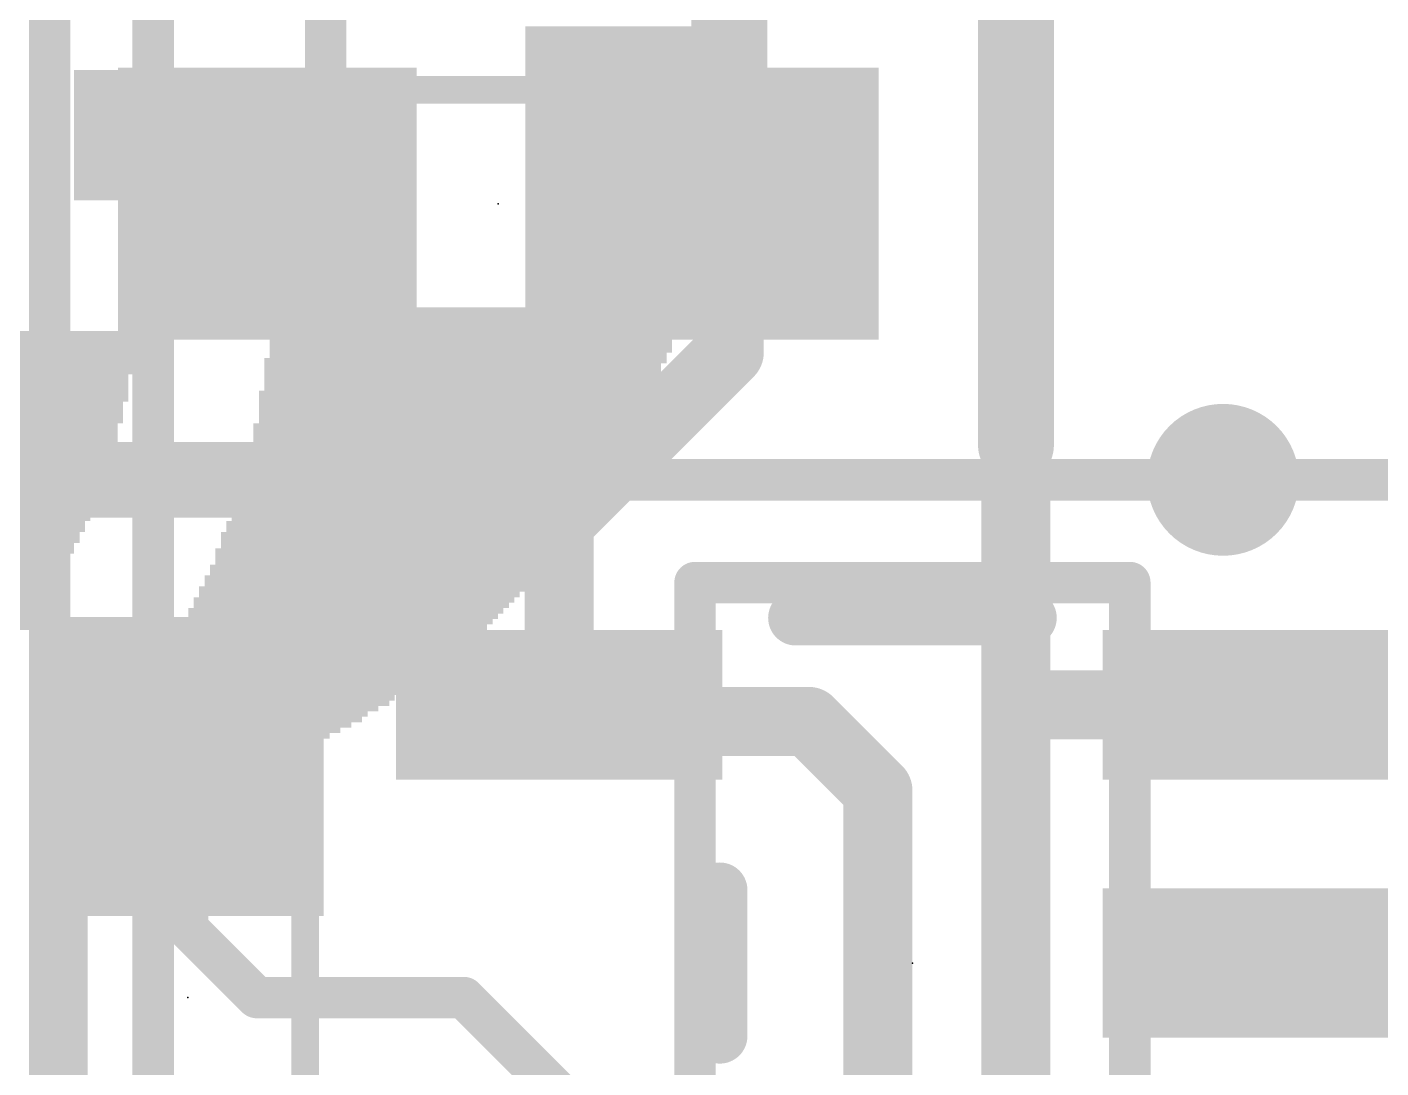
# Model space of a CAD drawing. Extents: x -34 to 73, y -65 to 31.
# Drawn here: x 14.141 to 19.123, y 16.759 to 20.589 of the extents above; entities that cross this region are included whole.
import ezdxf

# ---------------------------------------------------------------- set-up
doc = ezdxf.new("R2010")
doc.units = 0
for name, color, linetype in [('1', 12, 'CONTINUOUS'), ('16', 53, 'CONTINUOUS'), ('18', 110, 'CONTINUOUS'), ('21', 41, 'CONTINUOUS'), ('22', 40, 'CONTINUOUS'), ('23', 53, 'CONTINUOUS'), ('51', 53, 'CONTINUOUS')]:
    doc.layers.add(name, color=color, linetype=linetype)

# ---------------------------------------------------------------- blocks, each defined once
blk = doc.blocks.new('RECT')
blk.add_solid([(-0.5, -0.5), (0.5, -0.5), (-0.5, 0.5), (0.5, 0.5)])
blk = doc.blocks.new('ROUNDV')
at = {"const_width": 0.5}
blk.add_lwpolyline([(0, -0.25, 1), (0, 0.25, 1), (0, -0.25)], format="xyb", dxfattribs=at)

msp = doc.modelspace()

# ---------------------------------------------------------------- linework, layer by layer
at = {"layer": '1'}
for points, const_width in [([(16.725, 22.772), (16.725, 19.939)], 0.2794), ([(17.78, 19.05), (17.78, 22.095)], 0.2794), ([(16.725, 19.939), (16.725, 19.392)], 0.254), ([(16.725, 19.392), (16.0989, 18.7659)], 0.254), ([(17.78, 18.161), (17.78, 19.05)], 0.254), ([(13.843, 18.923), (15.24, 18.923)], 0.2794), ([(22.352, 18.923), (18.542, 18.923)], 0.1524), ([(16.0989, 18.7659), (16.0989, 18.095)], 0.254), ([(17.78, 15.748), (17.78, 18.161)], 0.254), ([(17.846, 18.095), (17.78, 18.161)], 0.254), ([(16.1599, 18.034), (16.0989, 18.095)], 0.254), ([(18.6991, 18.095), (17.846, 18.095)], 0.254), ([(17.018, 18.034), (16.1599, 18.034)], 0.254), ([(17.272, 17.78), (17.018, 18.034)], 0.254), ([(14.732, 17.272), (14.732, 17.868)], 0.1524), ([(17.272, 16.002), (17.272, 17.78)], 0.254), ([(14.986, 17.018), (14.732, 17.272)], 0.1524), ([(15.748, 17.018), (14.986, 17.018)], 0.1524), ([(16.0989, 16.6671), (15.748, 17.018)], 0.1524)]:
    msp.add_lwpolyline(points, dxfattribs=dict(at, const_width=const_width))
for points, const_width in [([(16.7885, 19.939, 1), (16.6615, 19.939)], 0.127), ([(16.6552, 19.939, 1), (16.7949, 19.939)], 0.1397), ([(16.7699, 19.3471, 1), (16.6801, 19.4369)], 0.127), ([(16.6615, 19.392, 1), (16.7885, 19.392)], 0.127), ([(17.8435, 19.05, 1), (17.7165, 19.05)], 0.127), ([(17.7102, 19.05, 1), (17.8498, 19.05)], 0.1397), ([(15.24, 18.8532, 1), (15.24, 18.9929)], 0.1397), ([(18.542, 18.9611, 1), (18.542, 18.8849)], 0.0762), ([(16.1624, 18.7659, 1), (16.0354, 18.7659)], 0.127), ([(16.054, 18.8108, 1), (16.1438, 18.721)], 0.127), ([(17.8435, 18.161, 1), (17.7165, 18.161)], 0.127), ([(17.8249, 18.2059, 1), (17.7351, 18.1161)], 0.127), ([(16.1438, 18.1399, 1), (16.054, 18.0501)], 0.127), ([(17.7165, 18.161, 1), (17.8435, 18.161)], 0.127), ([(17.846, 18.1585, 1), (17.846, 18.0315)], 0.127), ([(17.8011, 18.0501, 1), (17.8909, 18.1399)], 0.127), ([(18.6991, 18.0315, 1), (18.6991, 18.1585)], 0.127), ([(16.0354, 18.095, 1), (16.1624, 18.095)], 0.127), ([(16.1599, 18.0975, 1), (16.1599, 17.9705)], 0.127), ([(16.115, 17.9891, 1), (16.2048, 18.0789)], 0.127), ([(17.0629, 18.0789, 1), (16.9731, 17.9891)], 0.127), ([(17.018, 17.9705, 1), (17.018, 18.0975)], 0.127), ([(14.7701, 17.868, 1), (14.6939, 17.868)], 0.0762), ([(17.3355, 17.78, 1), (17.2085, 17.78)], 0.127), ([(17.2271, 17.7351, 1), (17.3169, 17.8249)], 0.127), ([(14.7589, 17.2989, 1), (14.7051, 17.2451)], 0.0762), ([(14.6939, 17.272, 1), (14.7701, 17.272)], 0.0762), ([(14.986, 17.0561, 1), (14.986, 16.9799)], 0.0762), ([(15.7749, 17.0449, 1), (15.7211, 16.9911)], 0.0762), ([(15.748, 16.9799, 1), (15.748, 17.0561)], 0.0762), ([(14.9591, 16.9911, 1), (15.0129, 17.0449)], 0.0762)]:
    msp.add_lwpolyline(points, format="xyb", dxfattribs=dict(at, const_width=const_width))
at = {"layer": '16', "const_width": 0.1524}
for points in [[(14.224, 23.241), (14.224, 16.002)], [(14.605, 16.002), (14.605, 22.987)], [(15.24, 22.86), (15.24, 18.923)], [(18.542, 18.923), (15.24, 18.923)]]:
    msp.add_lwpolyline(points, dxfattribs=at)
at = {"layer": '16', "const_width": 0.0762}
for points in [[(15.24, 18.9611, 1), (15.24, 18.8849)], [(18.542, 18.8849, 1), (18.542, 18.9611)], [(15.2019, 18.923, 1), (15.2781, 18.923)]]:
    msp.add_lwpolyline(points, format="xyb", dxfattribs=at)
at = {"layer": '21', "const_width": 0.2032}
for points in [[(16.9696, 18.415), (17.8284, 18.415)], [(16.6902, 16.8766), (16.6902, 17.4134)]]:
    msp.add_lwpolyline(points, dxfattribs=at)
at = {"layer": '21', "const_width": 0.1016}
for points in [[(16.9696, 18.4658, 1), (16.9696, 18.3642)], [(17.8284, 18.3642, 1), (17.8284, 18.4658)], [(16.741, 17.4134, 1), (16.6394, 17.4134)], [(16.6394, 16.8766, 1), (16.741, 16.8766)]]:
    msp.add_lwpolyline(points, format="xyb", dxfattribs=at)
at = {"layer": '23'}
for p in [(15.875, 19.939), (17.399, 17.145), (14.732, 17.018)]:
    msp.add_point(p, dxfattribs=at)
at = {"layer": '51'}
for points, const_width in [([(16.231, 20.358), (15.519, 20.358)], 0.1016), ([(16.231, 19.507), (15.519, 19.507)], 0.1016), ([(16.599, 15.745), (16.599, 18.545)], 0.1524), ([(16.599, 18.545), (18.199, 18.545)], 0.1524), ([(18.199, 18.545), (18.199, 15.745)], 0.1524), ([(14.313, 17.374), (14.313, 16.662)], 0.1016), ([(15.164, 17.374), (15.164, 16.662)], 0.1016)]:
    msp.add_lwpolyline(points, dxfattribs=dict(at, const_width=const_width))
for points, const_width in [([(15.519, 20.3834, 1), (15.519, 20.3326)], 0.0508), ([(16.231, 20.3326, 1), (16.231, 20.3834)], 0.0508), ([(15.519, 19.5324, 1), (15.519, 19.4816)], 0.0508), ([(16.231, 19.4816, 1), (16.231, 19.5324)], 0.0508), ([(16.6371, 18.545, 1), (16.5609, 18.545)], 0.0762), ([(16.599, 18.5831, 1), (16.599, 18.5069)], 0.0762), ([(18.2371, 18.545, 1), (18.1609, 18.545)], 0.0762), ([(18.199, 18.5069, 1), (18.199, 18.5831)], 0.0762), ([(14.3384, 17.374, 1), (14.2876, 17.374)], 0.0508), ([(15.1894, 17.374, 1), (15.1386, 17.374)], 0.0508)]:
    msp.add_lwpolyline(points, format="xyb", dxfattribs=dict(at, const_width=const_width))

# ---------------------------------------------------------------- block references
at = {"layer": '1', "xscale": 1.1}
for p, rotation in [((15.025, 19.939), 180), ((16.725, 19.939), 180), ((14.732, 17.868), 270)]:
    msp.add_blockref('RECT', p, dxfattribs=dict(at, rotation=rotation))
at = {"layer": '1', "xscale": 0.55, "yscale": 1.2, "rotation": 90}
for p in [(16.0989, 18.095), (18.6991, 18.095), (18.6991, 17.145)]:
    msp.add_blockref('RECT', p, dxfattribs=at)
at = {"layer": '18', "xscale": 0.5588, "yscale": 0.5588}
for p in [(15.24, 18.923), (15.24, 18.923), (18.542, 18.923), (18.542, 18.923)]:
    msp.add_blockref('ROUNDV', p, dxfattribs=at)
at = {"layer": '22', "yscale": 0.02, "rotation": 180}
for p, xscale in [((16.294, 20.581), 0.64), ((16.294, 20.561), 0.64), ((16.294, 20.541), 0.64), ((16.294, 20.521), 0.64), ((16.294, 20.501), 0.64), ((16.294, 20.481), 0.64), ((14.554, 20.421), 0.48), ((15.264, 20.421), 0.46), ((16.294, 20.461), 0.64), ((16.294, 20.441), 0.64), ((16.304, 20.421), 0.66), ((14.554, 20.401), 0.48), ((14.554, 20.381), 0.48), ((15.274, 20.401), 0.48), ((15.274, 20.381), 0.48), ((16.304, 20.401), 0.66), ((16.304, 20.381), 0.66), ((14.554, 20.361), 0.48), ((14.554, 20.341), 0.48), ((14.554, 20.321), 0.48), ((15.274, 20.361), 0.48), ((15.274, 20.341), 0.48), ((15.274, 20.321), 0.48), ((16.304, 20.361), 0.66), ((16.304, 20.341), 0.66), ((16.304, 20.321), 0.66), ((14.554, 20.301), 0.48), ((14.554, 20.281), 0.48), ((15.274, 20.301), 0.48), ((15.274, 20.281), 0.48), ((16.304, 20.301), 0.66), ((16.304, 20.281), 0.66), ((14.554, 20.261), 0.48), ((14.554, 20.241), 0.48), ((14.554, 20.221), 0.48), ((15.274, 20.261), 0.48), ((15.274, 20.241), 0.48), ((15.274, 20.221), 0.48), ((16.304, 20.261), 0.66), ((16.304, 20.241), 0.66), ((16.304, 20.221), 0.66), ((14.554, 20.201), 0.48), ((14.554, 20.181), 0.48), ((15.274, 20.201), 0.48), ((15.274, 20.181), 0.48), ((16.304, 20.201), 0.66), ((16.304, 20.181), 0.66), ((14.554, 20.161), 0.48), ((14.554, 20.141), 0.48), ((14.554, 20.121), 0.48), ((15.274, 20.161), 0.48), ((15.274, 20.141), 0.48), ((15.274, 20.121), 0.48), ((16.304, 20.161), 0.66), ((16.304, 20.141), 0.66), ((16.304, 20.121), 0.66), ((14.554, 20.101), 0.48), ((14.554, 20.081), 0.48), ((15.274, 20.101), 0.48), ((15.274, 20.081), 0.48), ((16.304, 20.101), 0.66), ((16.304, 20.081), 0.66), ((14.554, 20.061), 0.48), ((14.554, 20.041), 0.48), ((14.554, 20.021), 0.48), ((15.274, 20.061), 0.48), ((15.274, 20.041), 0.48), ((15.274, 20.021), 0.48), ((16.304, 20.061), 0.66), ((16.304, 20.041), 0.66), ((16.304, 20.021), 0.66), ((14.554, 20.001), 0.48), ((14.554, 19.981), 0.48), ((15.274, 20.001), 0.48), ((15.274, 19.981), 0.48), ((16.304, 20.001), 0.66), ((16.294, 19.981), 0.64), ((14.554, 19.961), 0.48), ((15.264, 19.961), 0.46), ((16.294, 19.961), 0.64), ((16.294, 19.941), 0.64), ((16.294, 19.921), 0.64), ((16.294, 19.901), 0.64), ((16.294, 19.881), 0.64), ((16.294, 19.861), 0.64), ((16.294, 19.841), 0.64), ((16.294, 19.821), 0.64), ((16.294, 19.801), 0.64), ((16.284, 19.781), 0.62), ((16.284, 19.761), 0.62), ((16.284, 19.741), 0.62), ((16.284, 19.721), 0.62), ((16.284, 19.701), 0.62), ((16.274, 19.681), 0.6), ((16.274, 19.661), 0.6), ((16.274, 19.641), 0.6), ((16.274, 19.621), 0.6), ((16.264, 19.601), 0.58), ((16.264, 19.581), 0.58), ((16.264, 19.561), 0.58), ((16.264, 19.541), 0.58), ((16.254, 19.521), 0.56), ((16.244, 19.481), 0.58), ((16.254, 19.501), 0.56), ((14.204, 19.461), 0.66), ((14.204, 19.441), 0.66), ((14.204, 19.421), 0.66), ((15.774, 19.461), 1.48), ((15.774, 19.441), 1.48), ((15.774, 19.421), 1.48), ((14.194, 19.401), 0.68), ((14.194, 19.381), 0.68), ((15.774, 19.401), 1.48), ((15.764, 19.381), 1.46), ((14.184, 19.321), 0.7), ((14.194, 19.361), 0.68), ((14.194, 19.341), 0.68), ((15.754, 19.361), 1.48), ((15.744, 19.341), 1.46), ((15.744, 19.321), 1.46), ((14.174, 19.301), 0.68), ((14.174, 19.281), 0.68), ((15.744, 19.301), 1.46), ((15.734, 19.281), 1.44), ((14.164, 19.241), 0.7), ((14.164, 19.221), 0.7), ((14.174, 19.261), 0.68), ((15.714, 19.241), 1.44), ((15.714, 19.221), 1.44), ((15.734, 19.261), 1.44), ((14.144, 19.181), 0.7), ((14.154, 19.201), 0.68), ((15.704, 19.201), 1.42), ((15.704, 19.181), 1.42), ((14.144, 19.161), 0.7), ((14.144, 19.141), 0.7), ((15.704, 19.161), 1.42), ((15.694, 19.141), 1.4), ((14.124, 19.121), 0.7), ((14.124, 19.101), 0.7), ((14.124, 19.081), 0.7), ((15.684, 19.121), 1.42), ((15.674, 19.101), 1.4), ((15.674, 19.081), 1.4), ((14.114, 19.061), 0.72), ((14.104, 19.041), 0.7), ((15.654, 19.041), 1.4), ((15.664, 19.061), 1.38), ((14.074, 18.981), 0.72), ((14.094, 19.021), 0.72), ((14.094, 19.001), 0.72), ((15.644, 19.021), 1.38), ((15.634, 19.001), 1.36), ((15.634, 18.981), 1.36), ((14.064, 18.941), 0.74), ((14.074, 18.961), 0.72), ((15.614, 18.961), 1.36), ((15.614, 18.941), 1.36), ((14.044, 18.901), 0.74), ((14.044, 18.881), 0.74), ((14.054, 18.921), 0.72), ((15.584, 18.881), 1.34), ((15.604, 18.921), 1.34), ((15.594, 18.901), 1.32), ((14.024, 18.861), 0.74), ((14.024, 18.841), 0.74), ((15.564, 18.841), 1.34), ((15.574, 18.861), 1.32), ((13.994, 18.801), 0.76), ((13.994, 18.781), 0.76), ((14.004, 18.821), 0.74), ((15.554, 18.821), 1.32), ((15.544, 18.801), 1.3), ((15.544, 18.781), 1.3), ((13.974, 18.761), 0.76), ((13.974, 18.741), 0.76), ((15.524, 18.761), 1.3), ((15.514, 18.741), 1.28), ((13.924, 18.681), 0.78), ((13.944, 18.701), 0.78), ((13.954, 18.721), 0.76), ((15.494, 18.721), 1.28), ((15.494, 18.701), 1.28), ((15.484, 18.681), 1.26), ((13.904, 18.641), 0.78), ((13.924, 18.661), 0.78), ((15.464, 18.661), 1.26), ((15.464, 18.641), 1.26), ((13.874, 18.601), 0.8), ((13.874, 18.581), 0.8), ((13.894, 18.621), 0.8), ((15.434, 18.601), 1.24), ((15.424, 18.581), 1.22), ((15.444, 18.621), 1.22), ((13.844, 18.541), 0.82), ((13.854, 18.561), 0.8), ((15.404, 18.561), 1.22), ((15.394, 18.541), 1.2), ((13.794, 18.481), 0.84), ((13.814, 18.501), 0.84), ((13.824, 18.521), 0.82), ((15.344, 18.481), 1.18), ((15.374, 18.521), 1.2), ((15.364, 18.501), 1.18), ((13.764, 18.441), 0.86), ((13.774, 18.461), 0.84), ((15.314, 18.441), 1.16), ((15.334, 18.461), 1.16), ((13.714, 18.381), 0.88), ((13.734, 18.401), 0.88), ((13.744, 18.421), 0.86), ((15.284, 18.401), 1.14), ((15.274, 18.381), 1.12), ((15.304, 18.421), 1.14), ((15.254, 18.361), 1.12), ((15.244, 18.341), 1.1), ((15.194, 18.281), 1.08), ((15.224, 18.321), 1.1), ((15.214, 18.301), 1.08), ((15.154, 18.241), 1.04), ((15.174, 18.261), 1.04), ((15.134, 18.221), 1.04), ((15.054, 18.141), 0.96), ((15.074, 18.161), 0.96), ((15.004, 18.101), 0.94), ((14.984, 18.081), 0.9), ((15.024, 18.121), 0.94), ((14.954, 18.061), 0.88), ((14.944, 18.041), 0.86), ((14.854, 17.981), 0.8), ((14.884, 18.001), 0.82), ((14.914, 18.021), 0.84), ((14.804, 17.941), 0.74), ((14.834, 17.961), 0.76), ((14.704, 17.881), 0.66), ((14.734, 17.901), 0.68), ((14.774, 17.921), 0.72), ((14.624, 17.841), 0.54), ((14.664, 17.861), 0.58), ((14.494, 17.781), 0.4), ((14.534, 17.801), 0.44), ((14.584, 17.821), 0.5), ((14.424, 17.761), 0.3), ((14.354, 17.741), 0.12)]:
    msp.add_blockref('RECT', p, dxfattribs=dict(at, xscale=xscale))
for p in [(15.094, 18.181), (15.114, 18.201)]:
    msp.add_blockref('RECT', p, dxfattribs=at)
at = {"layer": '51'}
for p, xscale, yscale, rotation in [((15.2948, 19.9339), 0.5001, 0.95, 180), ((16.4632, 19.9339), 0.5001, 0.95, 180), ((16.224, 18.095), 0.5, 0.65, 90), ((18.574, 18.095), 0.5, 0.65, 90), ((14.7371, 17.6061), 0.5001, 0.95, 270), ((18.574, 17.145), 0.5, 0.65, 90)]:
    msp.add_blockref('RECT', p, dxfattribs=dict(at, xscale=xscale, yscale=yscale, rotation=rotation))

doc.saveas('drawing.dxf')
